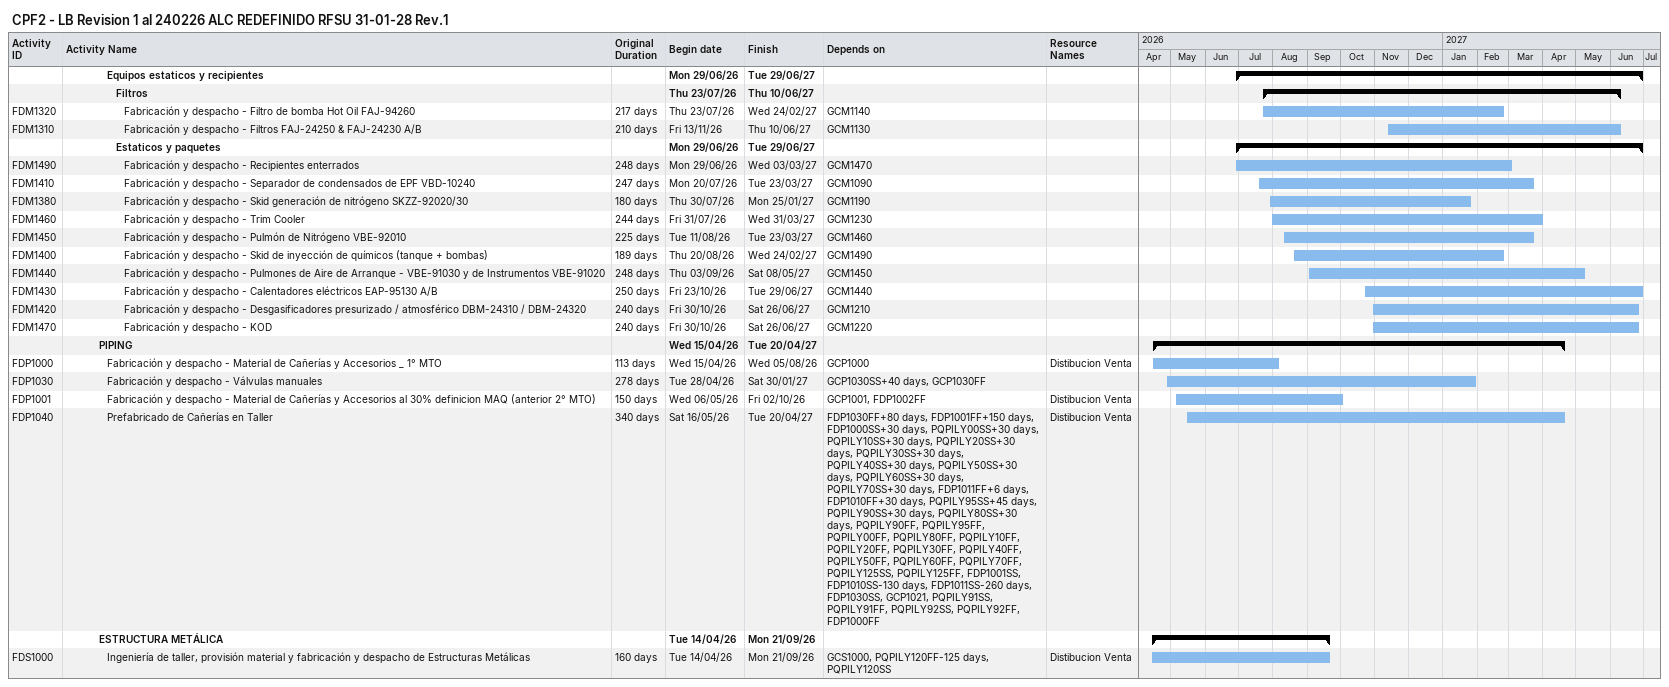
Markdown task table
CPF2 - LB Revision 1 al 240226 ALC REDEFINIDO RFSU 31-01-28 Rev.1

| ID | Level | Task | Original duration | Start | Finish | Predecessors | Resources |
|---|---|---|---|---|---|---|---|
|  | 6 | **Equipos estaticos y recipientes** |  | 2026-06-29 | 2027-06-29 |  |  |
|  | 7 | **Filtros** |  | 2026-07-23 | 2027-06-10 |  |  |
| FDM1320 | 8 | Fabricación y despacho - Filtro de bomba Hot Oil FAJ-94260 | 217d | 2026-07-23 | 2027-02-24 | GCM1140 |  |
| FDM1310 | 8 | Fabricación y despacho - Filtros FAJ-24250 & FAJ-24230 A/B | 210d | 2026-11-13 | 2027-06-10 | GCM1130 |  |
|  | 7 | **Estaticos y paquetes** |  | 2026-06-29 | 2027-06-29 |  |  |
| FDM1490 | 8 | Fabricación y despacho - Recipientes enterrados | 248d | 2026-06-29 | 2027-03-03 | GCM1470 |  |
| FDM1410 | 8 | Fabricación y despacho - Separador de condensados de EPF VBD-10240 | 247d | 2026-07-20 | 2027-03-23 | GCM1090 |  |
| FDM1380 | 8 | Fabricación y despacho - Skid generación de nitrógeno SKZZ-92020/30 | 180d | 2026-07-30 | 2027-01-25 | GCM1190 |  |
| FDM1460 | 8 | Fabricación y despacho - Trim Cooler | 244d | 2026-07-31 | 2027-03-31 | GCM1230 |  |
| FDM1450 | 8 | Fabricación y despacho - Pulmón de Nitrógeno VBE-92010 | 225d | 2026-08-11 | 2027-03-23 | GCM1460 |  |
| FDM1400 | 8 | Fabricación y despacho - Skid de inyección de químicos (tanque + bombas) | 189d | 2026-08-20 | 2027-02-24 | GCM1490 |  |
| FDM1440 | 8 | Fabricación y despacho - Pulmones de Aire de Arranque - VBE-91030 y de Instrumentos VBE-91020 | 248d | 2026-09-03 | 2027-05-08 | GCM1450 |  |
| FDM1430 | 8 | Fabricación y despacho - Calentadores eléctricos EAP-95130 A/B | 250d | 2026-10-23 | 2027-06-29 | GCM1440 |  |
| FDM1420 | 8 | Fabricación y despacho - Desgasificadores presurizado / atmosférico DBM-24310 / DBM-24320 | 240d | 2026-10-30 | 2027-06-26 | GCM1210 |  |
| FDM1470 | 8 | Fabricación y despacho - KOD | 240d | 2026-10-30 | 2027-06-26 | GCM1220 |  |
|  | 5 | **PIPING** |  | 2026-04-15 | 2027-04-20 |  |  |
| FDP1000 | 6 | Fabricación y despacho - Material de Cañerías y Accesorios _ 1° MTO | 113d | 2026-04-15 | 2026-08-05 | GCP1000 | Distibucion Venta |
| FDP1030 | 6 | Fabricación y despacho - Válvulas manuales | 278d | 2026-04-28 | 2027-01-30 | GCP1030SS+40d, GCP1030FF |  |
| FDP1001 | 6 | Fabricación y despacho - Material de Cañerías y Accesorios al 30% definicion MAQ (anterior 2° MTO) | 150d | 2026-05-06 | 2026-10-02 | GCP1001, FDP1002FF | Distibucion Venta |
| FDP1040 | 6 | Prefabricado de Cañerías en Taller | 340d | 2026-05-16 | 2027-04-20 | FDP1030FF+80d, FDP1001FF+150d, FDP1000SS+30d, PQPILY00SS+30d, PQPILY10SS+30d, PQPILY20SS+30d, PQPILY30SS+30d, PQPILY40SS+30d, PQPILY50SS+30d, PQPILY60SS+30d, PQPILY70SS+30d, FDP1011FF+6d, FDP1010FF+30d, PQPILY95SS+45d, PQPILY90SS+30d, PQPILY80SS+30d, PQPILY90FF, PQPILY95FF, PQPILY00FF, PQPILY80FF, PQPILY10FF, PQPILY20FF, PQPILY30FF, PQPILY40FF, PQPILY50FF, PQPILY60FF, PQPILY70FF, PQPILY125SS, PQPILY125FF, FDP1001SS, FDP1010SS-130d, FDP1011SS-260d, FDP1030SS, GCP1021, PQPILY91SS, PQPILY91FF, PQPILY92SS, PQPILY92FF, FDP1000FF | Distibucion Venta |
|  | 5 | **ESTRUCTURA METÁLICA** |  | 2026-04-14 | 2026-09-21 |  |  |
| FDS1000 | 6 | Ingeniería de taller, provisión material y fabricación y despacho de Estructuras Metálicas | 160d | 2026-04-14 | 2026-09-21 | GCS1000, PQPILY120FF-125d, PQPILY120SS | Distibucion Venta |
